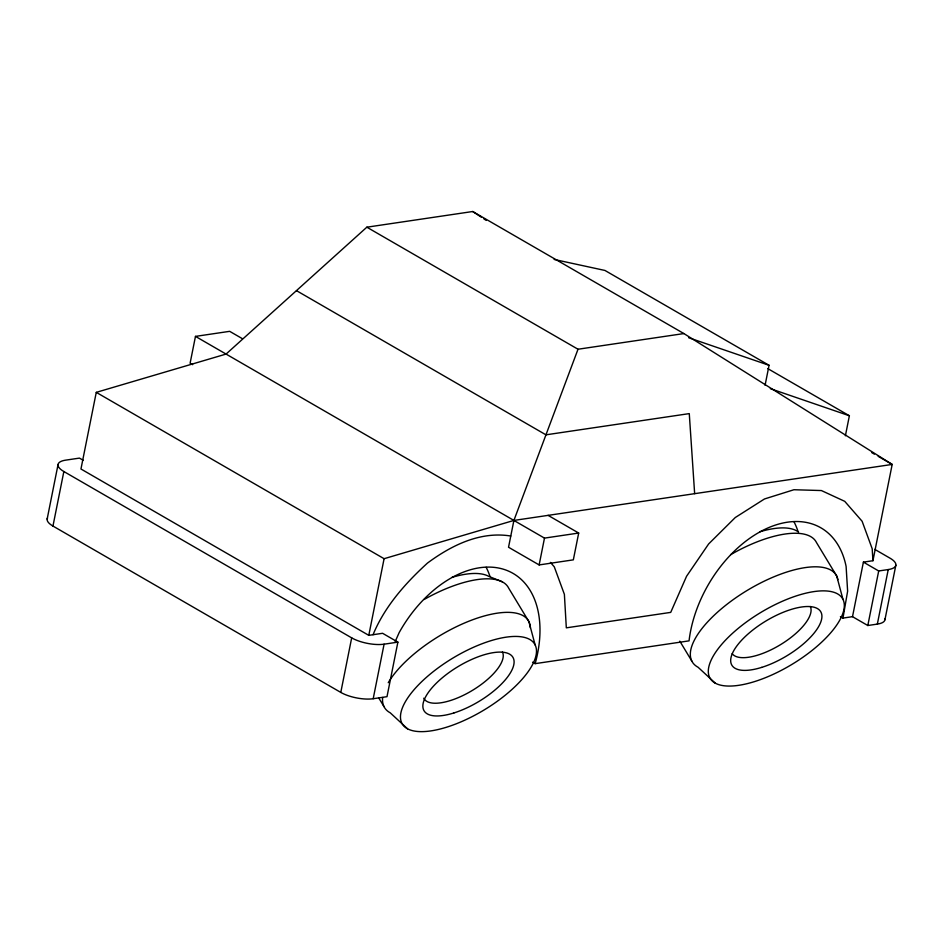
<?xml version="1.0" encoding="UTF-8"?>
<svg xmlns="http://www.w3.org/2000/svg" width="943" height="943" viewBox="0 0 943 943"><rect width="100%" height="100%" fill="white"/><g stroke="black" fill="none" stroke-linecap="round" stroke-linejoin="round"><path stroke-width="1.41" d="M884.923 618.632A23.339 8.133 11.3 0 1 877.344 624.101L867.808 625.515L852.507 616.675L842.971 618.078L847.627 591.178L846.107 566.448A105.628 69.016 -60 0 0 765.362 529.117A105.628 69.016 -60 0 0 689.05 640.863L535.141 663.648L532.595 662.175M47.15 519.074L58.053 464.534M852.507 616.675L863.399 562.122L872.935 560.72L892.184 464.428L683.887 333.563L472.714 211.515L366.839 227.192L226.061 354.073L96.269 392.359L80.957 469.001L368.784 635.346L382.587 633.295L397.887 642.136L386.995 696.677L373.192 698.728A23.339 8.133 11.3 0 1 340.788 692.41L52.961 526.064L63.853 471.524A23.339 8.133 11.3 0 1 65.656 460.149L79.46 458.109L83.29 460.325M242.422 338.702L229.668 331.335L195.472 336.392L190.109 363.208L192.655 364.682M340.788 692.41L351.68 637.869L63.853 471.524M368.784 635.346L384.096 558.704L513.9 520.43L892.184 464.428L878.181 456.341M373.192 698.728L384.084 644.187L397.887 642.136M539.137 564.928L544.488 538.111L578.696 533.043L573.332 559.859L539.137 564.928L508.536 547.246L513.9 520.43L578.012 349.24L683.887 333.563M765.068 385.322L769.064 365.295L604.946 270.452L554.13 259.443M845.388 435.796L849.384 415.769L767.838 368.642M867.808 625.515L878.699 570.975L888.235 569.56A23.339 8.133 11.3 0 0 890.039 558.185L874.762 549.356M877.344 624.101L888.235 569.56M884.947 619.716L895.85 565.175M373.051 634.71C384.626 606.62 405.231 583.375 427.438 563.101C451.367 545.396 480.211 531.027 510.776 536.025M395.188 641.594L399.16 632.612A105.628 69.016 -60 0 1 500.203 568.37A105.628 69.016 -60 0 1 535.141 663.648M688.614 337.712L769.064 365.295M770.325 388.657L849.384 415.769M502.383 581.866L488.439 576.197A74.792 29.292 -31.1 0 0 451.968 577.364M871.827 452.664L874.361 454.137M366.839 227.192L578.012 349.24M863.399 562.122L878.699 570.975M296.456 290.633L545.95 434.829L689.274 413.612L694.649 493.672M840.413 616.604L842.971 618.078M548.095 515.361L578.696 533.043M195.472 336.392L544.488 538.111M96.269 392.359L384.096 558.704M472.714 211.515L481.331 217.185M483.783 218.8L486.246 220.414M715.383 683.251L698.068 667.243A84.033 32.911 -31.1 0 1 744.286 592.204A84.033 32.911 -31.1 0 1 837.903 579.627M407.553 728.821L390.237 712.814A84.033 32.911 -31.1 0 1 382.669 697.49M550.441 562.405L554.284 566.826L564.385 594.349L566.319 627.838L670.721 612.384L686.563 576.267L708.617 543.981L735.269 517.53L764.467 498.977L793.935 489.735L821.4 490.549L844.728 501.334L862.114 521.255L872.204 548.791L872.935 560.72M679.809 641.157L691.808 661.031M378.732 697.903L383.99 706.59M842.959 599.359A77.314 30.282 -31.1 0 0 731.32 634.415A77.314 30.282 -31.1 0 0 754.6 681.577A77.314 30.282 -31.1 0 0 842.959 599.359L836.724 576.055L816.461 542.508A84.033 32.911 -31.1 0 0 730.648 554.673M535.129 644.929A77.314 30.282 -31.1 0 0 423.501 679.974A77.314 30.282 -31.1 0 0 446.782 727.147A77.314 30.282 -31.1 0 0 535.129 644.929L528.893 621.614L508.642 588.078A84.033 32.911 -31.1 0 0 424.091 599.512M810.285 606.502A45.629 17.87 -31.1 0 1 780.144 644.882A45.629 17.87 -31.1 0 1 732.181 653.64M759.799 531.793A74.792 29.292 -31.1 0 1 798.591 532.147M52.961 526.064A23.339 8.133 11.3 0 1 47.515 518.061M793.982 521.727A105.628 69.016 -60 0 1 797.896 531.098M486.152 567.297A105.628 69.016 -60 0 1 490.065 576.668M384.084 644.187A23.339 8.133 11.3 0 1 351.68 637.869M388.245 682.72A84.033 32.911 -31.1 0 1 470.545 620.553A84.033 32.911 -31.1 0 1 530.355 627.873M502.454 652.061A45.629 17.87 -31.1 0 1 471.04 691.207A45.629 17.87 -31.1 0 1 423.761 698.209M761.744 667.373A51.853 20.31 -31.1 0 0 821.011 612.231A51.853 20.31 -31.1 0 0 746.125 635.735A51.853 20.31 -31.1 0 0 761.744 667.373M453.925 712.943A51.853 20.31 -31.1 0 0 513.181 657.801A51.853 20.31 -31.1 0 0 438.306 681.306A51.853 20.31 -31.1 0 0 453.925 712.943"/></g></svg>
